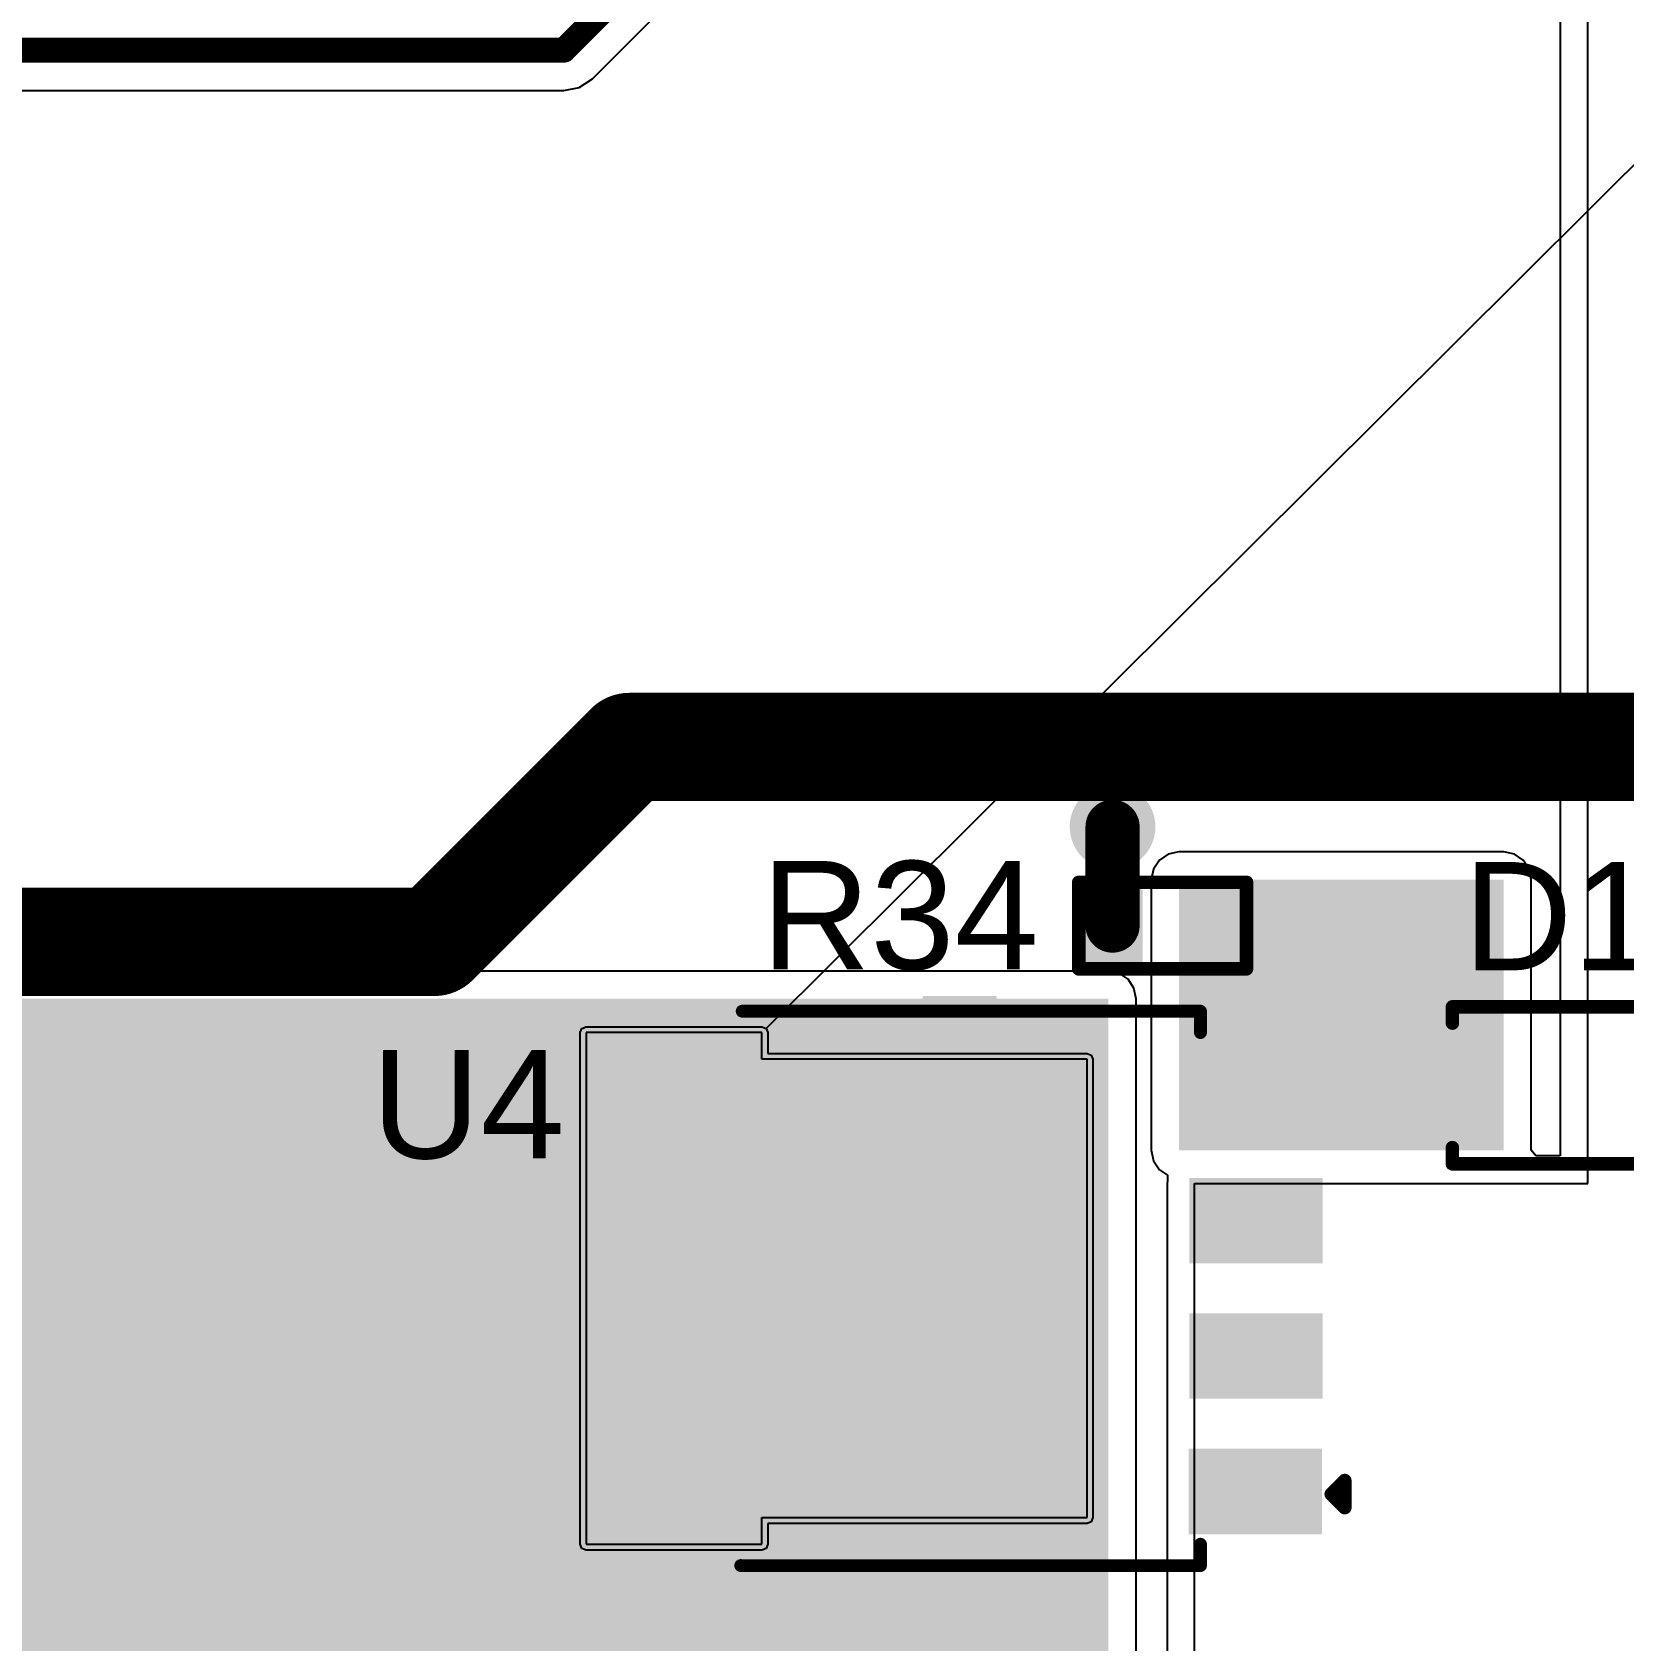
# Model space of a CAD drawing. Header units: millimetres. Extents: x 0 to 5423, y 0 to 5425.
# Drawn here: x 14.92 to 29.85, y 45.28 to 60.38 of the extents above; entities that cross this region are included whole.
import ezdxf

# ---------------------------------------------------------------- set-up
doc = ezdxf.new("R2010")
doc.units = ezdxf.units.MM
for name, color, linetype in [('BottomLayer', 5, 'Continuous'), ('BottomSolder', 6, 'Continuous'), ('TopLayer', 1, 'Continuous'), ('TopOverlay', 2, 'Continuous'), ('TopPaste', 8, 'Continuous'), ('TopSolder', 216, 'Continuous'), ('ViaHoleLayer', 16, 'Continuous')]:
    doc.layers.add(name, color=color, linetype=linetype)
doc.styles.add('Arial', font='', dxfattribs={"height": 0.2})
doc.styles.get('Arial').set_extended_font_data('Arial')

# ---------------------------------------------------------------- blocks, each defined once
blk = doc.blocks.new('SOD_123_86')
at = {"layer": 'TopLayer'}
for points in [[(-1.1, 0.45), (-1.1, -0.45), (-2.05, -0.45), (-2.05, 0.45)], [(2.05, 0.45), (2.05, -0.45), (1.1, -0.45), (1.1, 0.45)]]:
    blk.add_hatch(color=1, dxfattribs=at).paths.add_polyline_path(points)
at = {"layer": 'TopOverlay'}
for points in [[(0.965, 0.508), (2.819, 0.508), (2.819, 0.8), (0.965, 0.8)], [(2.12, -0.787), (2.819, -0.787), (2.819, 0.788), (2.12, 0.788)], [(0.965, -0.8), (2.819, -0.8), (2.819, -0.508), (0.965, -0.508)]]:
    blk.add_hatch(color=2, dxfattribs=at).paths.add_polyline_path(points)
at = {"layer": 'TopPaste'}
for points in [[(-1.1, 0.45), (-1.1, -0.45), (-2.05, -0.45), (-2.05, 0.45)], [(2.05, 0.45), (2.05, -0.45), (1.1, -0.45), (1.1, 0.45)]]:
    blk.add_hatch(color=8, dxfattribs=at).paths.add_polyline_path(points)
at = {"layer": 'TopSolder'}
for points in [[(-0.998, 0.552), (-0.998, -0.552), (-2.152, -0.552), (-2.152, 0.552)], [(2.152, 0.552), (2.152, -0.552), (0.998, -0.552), (0.998, 0.552)]]:
    blk.add_hatch(color=216, dxfattribs=at).paths.add_polyline_path(points)
at = {"layer": 'TopOverlay', "const_width": 0.127}
for points in [[(-1.372, 0.584), (-1.372, 0.737)], [(-1.372, 0.737), (0.965, 0.737)], [(-1.372, -0.737), (-1.372, -0.584)], [(-1.372, -0.737), (0.965, -0.737)]]:
    blk.add_lwpolyline(points, dxfattribs=at)
at = {"layer": 'TopOverlay', "const_width": 0.0635}
for points in [[(-1.403, 0.737, 1), (-1.34, 0.737, 1)], [(-1.403, 0.737, 1), (-1.34, 0.737, 1)], [(0.933, 0.737, 1), (0.997, 0.737, 1)], [(-1.403, 0.584, 1), (-1.34, 0.584, 1)], [(-1.403, -0.584, 1), (-1.34, -0.584, 1)], [(-1.403, -0.737, 1), (-1.34, -0.737, 1)], [(-1.403, -0.737, 1), (-1.34, -0.737, 1)], [(0.933, -0.737, 1), (0.997, -0.737, 1)]]:
    blk.add_lwpolyline(points, format="xyb", close=True, dxfattribs=at)
blk = doc.blocks.new('P____PAK_SO_8_138')
at = {"layer": 'TopLayer'}
for points in [[(1.11, 2.693), (1.11, 2.083), (0.515, 2.083), (0.515, 2.693)], [(-1.388, 2.255), (-1.388, 1.555), (-2.538, 1.555), (-2.538, 2.255)], [(-1.392, 0.985), (-1.392, 0.285), (-2.542, 0.285), (-2.542, 0.985)], [(2.467, -0.5), (1.467, -0.5), (1.467, 0.5), (2.467, 0.5)], [(-1.392, -0.285), (-1.392, -0.985), (-2.542, -0.985), (-2.542, -0.285)], [(-1.388, -1.555), (-1.388, -2.255), (-2.538, -2.255), (-2.538, -1.555)], [(0.515, -2.693), (0.515, -2.083), (1.11, -2.083), (1.11, -2.693)]]:
    blk.add_hatch(color=1, dxfattribs=at).paths.add_polyline_path(points)
at = {"layer": 'TopPaste'}
for points in [[(1.11, 2.693), (1.11, 2.083), (0.515, 2.083), (0.515, 2.693)], [(-1.388, 2.255), (-1.388, 1.555), (-2.538, 1.555), (-2.538, 2.255)], [(-1.392, 0.985), (-1.392, 0.285), (-2.542, 0.285), (-2.542, 0.985)], [(2.467, -0.5), (1.467, -0.5), (1.467, 0.5), (2.467, 0.5)], [(-1.392, -0.285), (-1.392, -0.985), (-2.542, -0.985), (-2.542, -0.285)], [(-1.388, -1.555), (-1.388, -2.255), (-2.538, -2.255), (-2.538, -1.555)], [(0.515, -2.693), (0.515, -2.083), (1.11, -2.083), (1.11, -2.693)]]:
    blk.add_hatch(color=8, dxfattribs=at).paths.add_polyline_path(points)
at = {"layer": 'TopSolder'}
for points in [[(1.161, 2.743), (1.161, 2.032), (0.464, 2.032), (0.464, 2.743)], [(-1.337, 2.306), (-1.337, 1.504), (-2.588, 1.504), (-2.588, 2.306)], [(-1.342, 1.036), (-1.342, 0.234), (-2.593, 0.234), (-2.593, 1.036)], [(2.569, -0.602), (1.366, -0.602), (1.366, 0.602), (2.569, 0.602)], [(-1.342, -0.234), (-1.342, -1.036), (-2.593, -1.036), (-2.593, -0.234)], [(-1.337, -1.504), (-1.337, -2.306), (-2.588, -2.306), (-2.588, -1.504)], [(0.464, -2.743), (0.464, -2.032), (1.161, -2.032), (1.161, -2.743)]]:
    blk.add_hatch(color=216, dxfattribs=at).paths.add_polyline_path(points)
at = {"layer": 'TopLayer'}
for p, q in [((4.317, 2.4), (2.667, 2.4)), ((2.667, 2.4), (2.667, 2.15)), ((4.317, -2.4), (4.317, 2.4)), ((2.667, 2.15), (-0.383, 2.15)), ((-0.383, 2.15), (-0.383, -2.15)), ((-0.383, -2.15), (2.667, -2.15)), ((2.667, -2.15), (2.667, -2.4)), ((2.667, -2.4), (4.317, -2.4)), ((4.317, -2.4), (4.317, -2.4))]:
    blk.add_line(p, q, dxfattribs=at)
at = {"layer": 'TopOverlay'}
for points, const_width in [([(2.853, 2.601), (-1.447, 2.601)], 0.12), ([(-1.447, 2.601), (-1.447, 2.4)], 0.12), ([(2.867, 2.6), (2.853, 2.601)], 0.12), ([(-2.674, 1.93), (-2.801, 2.057)], 0.127), ([(-2.801, 2.057), (-2.801, 1.803)], 0.127), ([(-2.674, 1.93), (-2.801, 1.803)], 0.127), ([(-1.447, -2.4), (-1.447, -2.601)], 0.12), ([(2.853, -2.601), (-1.447, -2.601)], 0.12), ([(2.853, -2.601), (2.817, -2.6)], 0.12)]:
    blk.add_lwpolyline(points, dxfattribs=dict(at, const_width=const_width))
for points, const_width in [([(-1.477, 2.601, 1), (-1.417, 2.601, 1)], 0.06), ([(-1.477, 2.601, 1), (-1.417, 2.601, 1)], 0.06), ([(2.823, 2.601, 1), (2.883, 2.601, 1)], 0.06), ([(2.823, 2.601, 1), (2.883, 2.601, 1)], 0.06), ([(2.837, 2.6, 1), (2.897, 2.6, 1)], 0.06), ([(-1.477, 2.4, 1), (-1.417, 2.4, 1)], 0.06), ([(-2.833, 2.057, 1), (-2.769, 2.057, 1)], 0.0635), ([(-2.833, 2.057, 1), (-2.769, 2.057, 1)], 0.0635), ([(-2.706, 1.93, 1), (-2.642, 1.93, 1)], 0.0635), ([(-2.706, 1.93, 1), (-2.642, 1.93, 1)], 0.0635), ([(-2.833, 1.803, 1), (-2.769, 1.803, 1)], 0.0635), ([(-2.833, 1.803, 1), (-2.769, 1.803, 1)], 0.0635), ([(-1.477, -2.4, 1), (-1.417, -2.4, 1)], 0.06), ([(-1.477, -2.601, 1), (-1.417, -2.601, 1)], 0.06), ([(-1.477, -2.601, 1), (-1.417, -2.601, 1)], 0.06), ([(2.787, -2.6, 1), (2.847, -2.6, 1)], 0.06), ([(2.823, -2.601, 1), (2.883, -2.601, 1)], 0.06), ([(2.823, -2.601, 1), (2.883, -2.601, 1)], 0.06)]:
    blk.add_lwpolyline(points, format="xyb", close=True, dxfattribs=dict(at, const_width=const_width))
at = {"layer": 'TopSolder'}
for p, q in [((2.612, 2.4), (2.629, 2.439)), ((2.629, 2.439), (2.667, 2.455)), ((2.667, 2.455), (4.317, 2.455)), ((4.317, 2.455), (4.356, 2.439)), ((4.356, 2.439), (4.372, 2.4)), ((2.612, 2.205), (2.612, 2.4)), ((4.372, 2.4), (4.372, -2.4)), ((-0.438, 2.15), (-0.421, 2.189)), ((-0.438, -2.15), (-0.438, 2.15)), ((-0.421, 2.189), (-0.383, 2.205)), ((-0.383, 2.205), (2.612, 2.205)), ((-0.421, -2.189), (-0.438, -2.15)), ((-0.383, -2.205), (-0.421, -2.189)), ((2.612, -2.205), (-0.383, -2.205)), ((2.612, -2.4), (2.612, -2.205)), ((2.629, -2.439), (2.612, -2.4)), ((4.372, -2.4), (4.356, -2.439)), ((2.629, -2.439), (-5398.322, -5376.643)), ((2.667, -2.455), (2.629, -2.439)), ((4.317, -2.455), (2.667, -2.455)), ((4.356, -2.439), (4.317, -2.455))]:
    blk.add_line(p, q, dxfattribs=at)
blk = doc.blocks.new('R___0402_269')
at = {"layer": 'TopLayer'}
for points in [[(-0.699, -0.318), (-0.699, 0.318), (-0.241, 0.318), (-0.241, -0.318)], [(0.241, -0.318), (0.241, 0.318), (0.699, 0.318), (0.699, -0.318)]]:
    blk.add_hatch(color=1, dxfattribs=at).paths.add_polyline_path(points)
at = {"layer": 'TopPaste'}
for points in [[(-0.699, -0.318), (-0.699, 0.318), (-0.241, 0.318), (-0.241, -0.318)], [(0.241, -0.318), (0.241, 0.318), (0.699, 0.318), (0.699, -0.318)]]:
    blk.add_hatch(color=8, dxfattribs=at).paths.add_polyline_path(points)
at = {"layer": 'TopSolder'}
for points in [[(-0.754, -0.373), (-0.754, 0.373), (-0.186, 0.373), (-0.186, -0.373)], [(0.186, -0.373), (0.186, 0.373), (0.754, 0.373), (0.754, -0.373)]]:
    blk.add_hatch(color=216, dxfattribs=at).paths.add_polyline_path(points)
at = {"layer": 'TopOverlay'}
for points, const_width in [([(-0.787, -0.406), (-0.787, 0.406)], 0.127), ([(-0.787, 0.406), (0.787, 0.406)], 0.127), ([(0.787, -0.406), (0.787, 0.406)], 0.127), ([(-0.787, -0.406), (0.787, -0.406)], 0.127), ([(-0.813, -0.432), (0.813, -0.432)], 0.00323)]:
    blk.add_lwpolyline(points, dxfattribs=dict(at, const_width=const_width))
for points, const_width in [([(-0.819, 0.406, 1), (-0.756, 0.406, 1)], 0.0635), ([(-0.819, 0.406, 1), (-0.756, 0.406, 1)], 0.0635), ([(0.756, 0.406, 1), (0.819, 0.406, 1)], 0.0635), ([(0.756, 0.406, 1), (0.819, 0.406, 1)], 0.0635), ([(-0.819, -0.406, 1), (-0.756, -0.406, 1)], 0.0635), ([(-0.819, -0.406, 1), (-0.756, -0.406, 1)], 0.0635), ([(-0.814, -0.432, 1), (-0.812, -0.432, 1)], 0.00161), ([(0.756, -0.406, 1), (0.819, -0.406, 1)], 0.0635), ([(0.756, -0.406, 1), (0.819, -0.406, 1)], 0.0635), ([(0.812, -0.432, 1), (0.814, -0.432, 1)], 0.00161)]:
    blk.add_lwpolyline(points, format="xyb", close=True, dxfattribs=dict(at, const_width=const_width))

msp = doc.modelspace()

# ---------------------------------------------------------------- hatches: boundary and pattern name
at = {"layer": 'BottomLayer'}
h = msp.add_hatch(color=5, dxfattribs=at)
edge = h.paths.add_edge_path()
edge.add_arc((25.057, 52.921), 0.3, 0, 360)
msp.add_hatch(color=5, dxfattribs=at).paths.add_polyline_path([(25.019, 27.407), (25.019, 51.308), (0.279, 51.308), (0.279, 27.407)])
h = msp.add_hatch(color=5, dxfattribs=at)
edge = h.paths.add_edge_path()
edge.add_arc((16.318, 49.789), 0.3, 0, 360)
h = msp.add_hatch(color=5, dxfattribs=at)
edge = h.paths.add_edge_path()
edge.add_arc((16.318, 47.274), 0.3, 0, 360)
at = {"layer": 'BottomSolder'}
h = msp.add_hatch(color=6, dxfattribs=at)
edge = h.paths.add_edge_path()
edge.add_arc((25.057, 52.921), 0.402, 0, 360)
msp.add_hatch(color=6, dxfattribs=at).paths.add_polyline_path([(0.254, 35.746), (25.019, 35.746), (25.019, 51.283), (0.254, 51.283)])
h = msp.add_hatch(color=6, dxfattribs=at)
edge = h.paths.add_edge_path()
edge.add_arc((16.318, 49.789), 0.402, 0, 360)
h = msp.add_hatch(color=6, dxfattribs=at)
edge = h.paths.add_edge_path()
edge.add_arc((16.318, 47.274), 0.402, 0, 360)
at = {"layer": 'TopLayer'}
h = msp.add_hatch(color=1, dxfattribs=at)
edge = h.paths.add_edge_path()
edge.add_arc((25.057, 52.921), 0.3, 0, 360)
for points in [[(25.679, 49.886), (28.727, 49.886), (28.727, 52.426), (25.679, 52.426)], [(25.019, 27.407), (25.019, 51.308), (0.279, 51.308), (0.279, 27.407)]]:
    msp.add_hatch(color=1, dxfattribs=at).paths.add_polyline_path(points)
h = msp.add_hatch(color=1, dxfattribs=at)
edge = h.paths.add_edge_path()
edge.add_arc((16.318, 49.789), 0.3, 0, 360)
h = msp.add_hatch(color=1, dxfattribs=at)
edge = h.paths.add_edge_path()
edge.add_arc((16.318, 47.274), 0.3, 0, 360)
at = {"layer": 'TopSolder'}
h = msp.add_hatch(color=216, dxfattribs=at)
edge = h.paths.add_edge_path()
edge.add_arc((25.057, 52.921), 0.402, 0, 360)
msp.add_hatch(color=216, dxfattribs=at).paths.add_polyline_path([(0.254, 35.746), (19.431, 35.746), (19.431, 51.283), (0.254, 51.283)])
h = msp.add_hatch(color=216, dxfattribs=at)
edge = h.paths.add_edge_path()
edge.add_arc((16.318, 49.789), 0.402, 0, 360)
h = msp.add_hatch(color=216, dxfattribs=at)
edge = h.paths.add_edge_path()
edge.add_arc((16.318, 47.274), 0.402, 0, 360)
at = {"layer": 'ViaHoleLayer'}
h = msp.add_hatch(color=16, dxfattribs=at)
edge = h.paths.add_edge_path()
edge.add_arc((25.057, 52.921), 0.15, 0, 360)
h = msp.add_hatch(color=16, dxfattribs=at)
edge = h.paths.add_edge_path()
edge.add_arc((16.318, 49.789), 0.15, 0, 360)
h = msp.add_hatch(color=16, dxfattribs=at)
edge = h.paths.add_edge_path()
edge.add_arc((16.318, 47.274), 0.15, 0, 360)

# ---------------------------------------------------------------- linework, layer by layer
at = {"layer": 'BottomLayer'}
for p, q in [((20.177, 59.94), (21.124, 60.887)), ((20.054, 59.858), (20.177, 59.94)), ((8.096, 59.829), (19.909, 59.829)), ((19.909, 59.829), (20.054, 59.858)), ((25.019, 51.567), (0.279, 51.567)), ((25.118, 51.547), (25.019, 51.567)), ((25.202, 51.491), (25.118, 51.547)), ((25.258, 51.407), (25.202, 51.491)), ((25.278, 51.308), (25.258, 51.407)), ((25.278, 27.407), (25.278, 51.308))]:
    msp.add_line(p, q, dxfattribs=at)
at = {"layer": 'BottomLayer', "const_width": 0.234}
for points in [[(19.909, 60.208), (20.856, 61.155)], [(7.808, 60.208), (19.909, 60.208)]]:
    msp.add_lwpolyline(points, dxfattribs=at)
at = {"layer": 'BottomLayer', "const_width": 0.117}
msp.add_lwpolyline([(19.851, 60.208, 1), (19.968, 60.208, 1)], format="xyb", close=True, dxfattribs=at)
msp.add_lwpolyline([(19.851, 60.208, 1), (19.968, 60.208, 1)], format="xyb", close=True, dxfattribs=at)
at = {"layer": 'TopLayer'}
for p, q in [((29.256, 77.063), (29.256, 49.834)), ((29.515, 49.575), (29.515, 77.063)), ((25.679, 52.685), (25.58, 52.665)), ((28.727, 52.685), (25.679, 52.685)), ((28.827, 52.665), (28.727, 52.685)), ((25.496, 52.609), (25.44, 52.525)), ((25.58, 52.665), (25.496, 52.609)), ((28.911, 52.609), (28.827, 52.665)), ((28.967, 52.525), (28.911, 52.609)), ((25.44, 52.525), (25.42, 52.426)), ((25.42, 52.426), (25.42, 49.886)), ((28.986, 52.426), (28.967, 52.525)), ((28.986, 49.886), (28.986, 52.426)), ((25.019, 51.567), (0.279, 51.567)), ((25.118, 51.547), (25.019, 51.567)), ((25.202, 51.491), (25.118, 51.547)), ((25.258, 51.407), (25.202, 51.491)), ((25.278, 51.308), (25.258, 51.407)), ((25.278, 27.407), (25.278, 51.308)), ((25.42, 49.886), (25.44, 49.787)), ((29.029, 49.834), (28.986, 49.886)), ((29.256, 49.834), (29.029, 49.834)), ((25.44, 49.787), (25.496, 49.702)), ((25.496, 49.702), (25.573, 49.651)), ((25.573, 49.6), (25.568, 49.575)), ((25.568, 49.575), (25.568, 35.298)), ((25.573, 49.651), (25.573, 49.6)), ((25.827, 35.298), (25.827, 49.575)), ((25.827, 49.575), (29.515, 49.575))]:
    msp.add_line(p, q, dxfattribs=at)
at = {"layer": 'TopLayer', "const_width": 0.508}
msp.add_lwpolyline([(25.057, 51.994), (25.057, 52.921)], dxfattribs=at)
at = {"layer": 'TopLayer', "const_width": 0.254}
for points in [[(24.93, 52.921, 1), (25.184, 52.921, 1)], [(24.93, 51.994, 1), (25.184, 51.994, 1)]]:
    msp.add_lwpolyline(points, format="xyb", close=True, dxfattribs=at)
at = {"layer": 'TopOverlay', "const_width": 1.016}
for points in [[(18.694, 51.841), (20.523, 53.67)], [(20.523, 53.67), (33.477, 53.67)], [(0.762, 51.841), (18.694, 51.841)]]:
    msp.add_lwpolyline(points, dxfattribs=at)
at = {"layer": 'TopOverlay', "const_width": 0.508}
for points in [[(20.269, 53.67, 1), (20.777, 53.67, 1)], [(20.269, 53.67, 1), (20.777, 53.67, 1)], [(18.44, 51.841, 1), (18.948, 51.841, 1)], [(18.44, 51.841, 1), (18.948, 51.841, 1)]]:
    msp.add_lwpolyline(points, format="xyb", close=True, dxfattribs=at)

# ---------------------------------------------------------------- block references
at = {"rotation": 180}
msp.add_blockref('P____PAK_SO_8_138', (24.435, 48.59), dxfattribs=at)
for name, p in [('R___0402_269', (25.527, 51.994)), ('SOD_123_86', (29.617, 50.495))]:
    msp.add_blockref(name, p)

# ---------------------------------------------------------------- texts
at = {"layer": 'TopOverlay', "style": 'Arial'}
for s, p in [('R34', (21.76, 51.584)), ('D13', (28.347, 51.575)), ('U4', (18.102, 49.81))]:
    msp.add_text(s, height=1.016, dxfattribs=at).set_placement(p)

doc.saveas('drawing.dxf')
